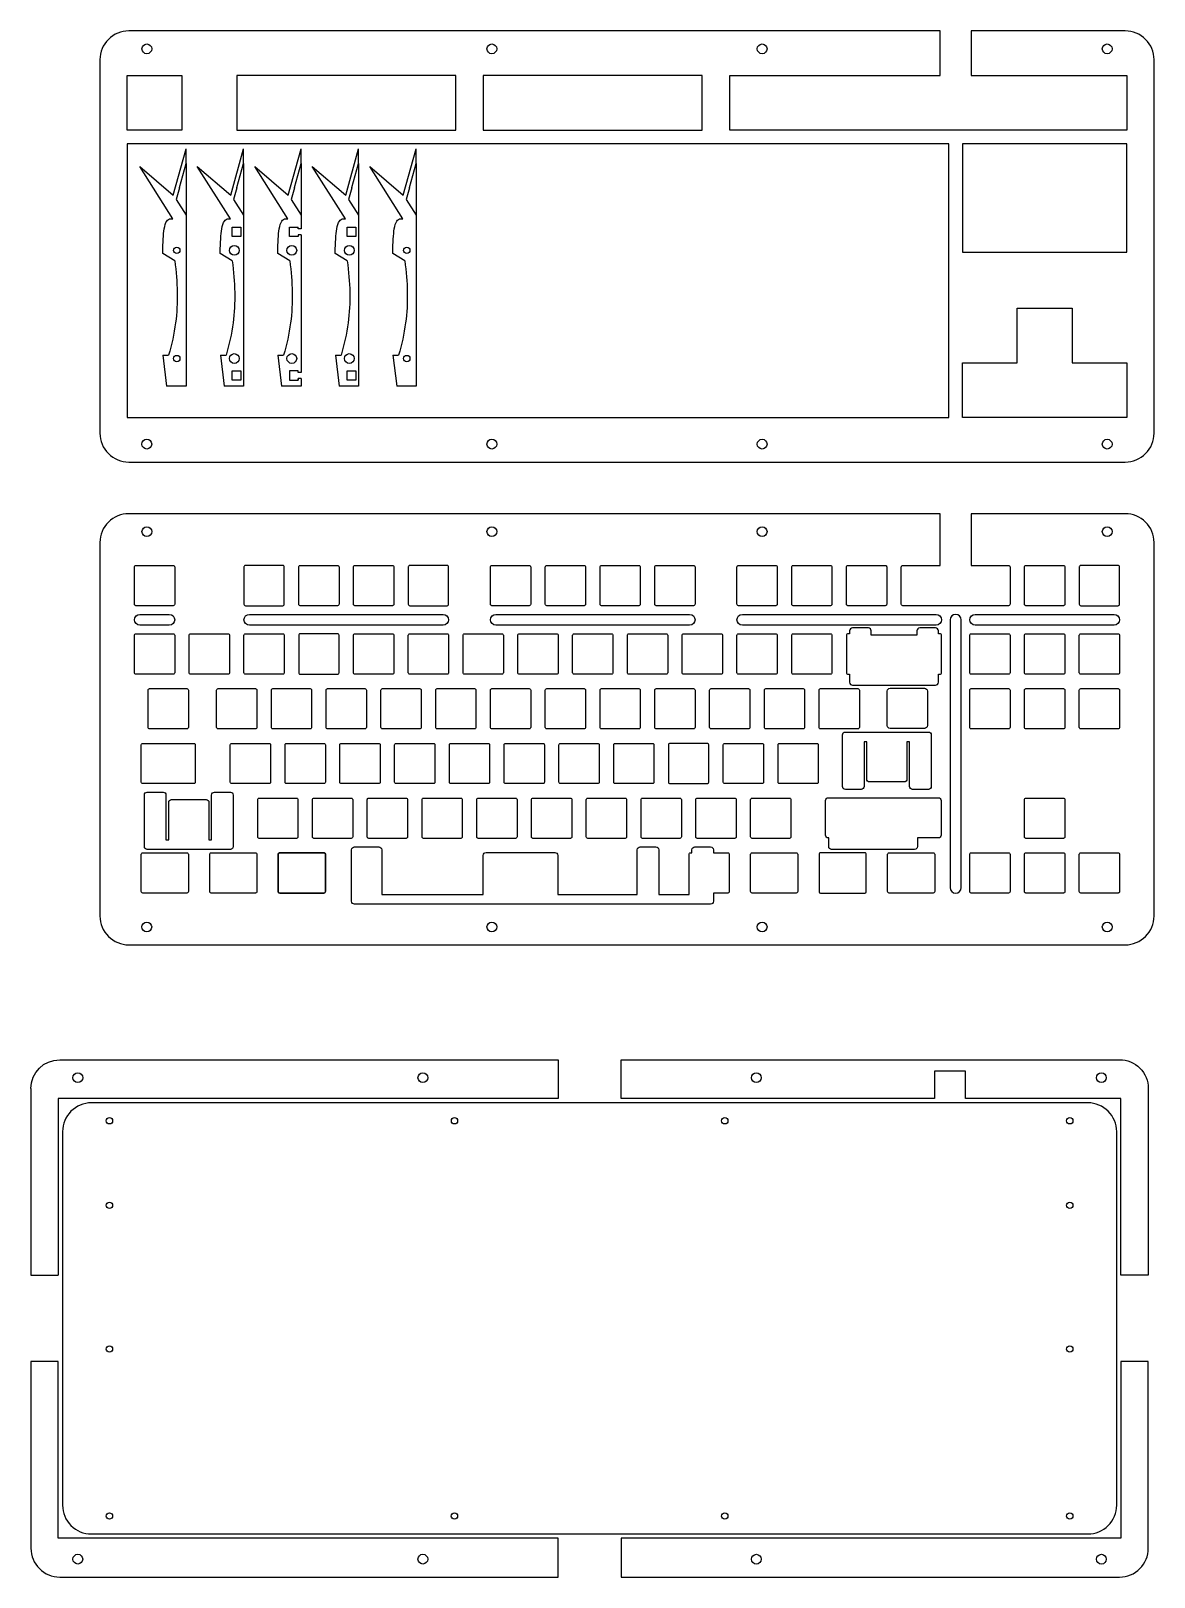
# Model space of a CAD drawing. Header units: millimetres. Extents: x -29 to 773, y -267 to 271.
# Drawn here: x -29 to 362, y -267 to 271 of the extents above; entities that cross this region are included whole.
import ezdxf

# ---------------------------------------------------------------- set-up
doc = ezdxf.new("R2010")
doc.units = ezdxf.units.MM
doc.layers.get('0').update_dxf_attribs({"linetype": 'CONTINUOUS'})

msp = doc.modelspace()

# ---------------------------------------------------------------- linework, layer by layer
for p, q in [((21.01, 213.87), (25.47, 229.96)), ((25.47, 224.91), (25.47, 229.96)), ((41.01, 213.87), (45.47, 229.96)), ((45.47, 224.91), (45.47, 229.96)), ((61.01, 213.87), (65.47, 229.96)), ((65.47, 224.91), (65.47, 229.96)), ((81.01, 213.87), (85.47, 229.96)), ((85.47, 224.91), (85.47, 229.96)), ((101.01, 213.87), (105.47, 229.96)), ((105.47, 224.91), (105.47, 229.96)), ((9.32, 223.82), (21.01, 213.87)), ((20.86, 205.63), (9.32, 223.82)), ((23.14, 216.51), (25.47, 224.91)), ((25.47, 224.91), (25.47, 206.9)), ((40.86, 205.63), (29.32, 223.82)), ((29.32, 223.82), (41.01, 213.87)), ((43.14, 216.51), (45.47, 224.91)), ((45.47, 224.91), (45.47, 206.9)), ((60.86, 205.63), (49.32, 223.82)), ((49.32, 223.82), (61.01, 213.87)), ((63.14, 216.51), (65.47, 224.91)), ((65.47, 224.91), (65.47, 206.9)), ((69.32, 223.82), (81.01, 213.87)), ((80.86, 205.63), (69.32, 223.82)), ((83.14, 216.51), (85.47, 224.91)), ((85.47, 224.91), (85.47, 206.9)), ((100.86, 205.63), (89.32, 223.82)), ((89.32, 223.82), (101.01, 213.87)), ((103.14, 216.51), (105.47, 224.91)), ((105.47, 224.91), (105.47, 206.9)), ((23.12, 216.43), (22, 212.38)), ((23.12, 216.43), (23.14, 216.51)), ((43.12, 216.43), (42, 212.38)), ((43.12, 216.43), (43.14, 216.51)), ((63.12, 216.43), (62, 212.38)), ((63.12, 216.43), (63.14, 216.51)), ((83.12, 216.43), (82, 212.38)), ((83.12, 216.43), (83.14, 216.51)), ((103.12, 216.43), (102, 212.38)), ((103.12, 216.43), (103.14, 216.51)), ((22, 212.38), (25.47, 206.9)), ((42, 212.38), (45.47, 206.9)), ((62, 212.38), (65.47, 206.9)), ((82, 212.38), (85.47, 206.9)), ((102, 212.38), (105.47, 206.9)), ((20.12, 205.64), (20.86, 205.63)), ((25.47, 206.9), (25.47, 202.08)), ((40.12, 205.64), (40.86, 205.63)), ((45.47, 206.9), (45.47, 202.08)), ((60.12, 205.64), (60.86, 205.63)), ((65.47, 206.9), (65.47, 202.08)), ((80.12, 205.64), (80.86, 205.63)), ((85.47, 206.9), (85.47, 202.08)), ((100.12, 205.64), (100.86, 205.63)), ((105.47, 206.9), (105.47, 202.08)), ((25.47, 202.08), (25.47, 200.08)), ((25.47, 200.08), (25.47, 152.08)), ((45.47, 202.08), (45.47, 200.08)), ((45.47, 200.08), (45.47, 152.08)), ((61.44, 202.68), (64.47, 202.68)), ((61.44, 199.48), (61.44, 202.68)), ((64.47, 199.48), (61.44, 199.48)), ((64.47, 202.08), (64.47, 202.68)), ((65.47, 202.08), (64.47, 202.08)), ((65.47, 200.08), (64.47, 200.08)), ((64.47, 200.08), (64.47, 199.48)), ((65.47, 200.08), (65.47, 152.08)), ((85.47, 202.08), (85.47, 200.08)), ((85.47, 200.08), (85.47, 152.08)), ((105.47, 202.08), (105.47, 200.08)), ((105.47, 200.08), (105.47, 152.08)), ((21.49, 190.99), (17.34, 193.57)), ((41.49, 190.99), (37.34, 193.57)), ((61.49, 190.99), (57.34, 193.57)), ((81.49, 190.99), (77.34, 193.57)), ((101.49, 190.99), (97.34, 193.57)), ((17.39, 158.11), (18.7, 147.38)), ((37.39, 158.11), (38.7, 147.38)), ((57.39, 158.11), (58.7, 147.38)), ((77.39, 158.11), (78.7, 147.38)), ((97.39, 158.11), (98.7, 147.38)), ((25.47, 152.08), (25.47, 150.08)), ((45.47, 152.08), (45.47, 150.08)), ((64.47, 152.68), (61.47, 152.68)), ((61.47, 152.68), (61.47, 149.48)), ((64.47, 152.08), (64.47, 152.68)), ((64.47, 152.08), (64.47, 152.68)), ((65.47, 152.08), (64.47, 152.08)), ((85.47, 152.08), (85.47, 150.08)), ((105.47, 152.08), (105.47, 150.08)), ((25.47, 147.39), (18.7, 147.39)), ((25.47, 150.08), (25.47, 147.39)), ((45.47, 147.39), (38.7, 147.39)), ((45.47, 150.08), (45.47, 147.39)), ((65.47, 147.39), (58.7, 147.39)), ((61.47, 149.48), (64.47, 149.48)), ((64.47, 150.08), (64.47, 149.48)), ((65.47, 150.08), (64.47, 150.08)), ((64.47, 149.48), (64.47, 150.08)), ((65.47, 150.08), (65.47, 147.39)), ((85.47, 147.39), (78.7, 147.39)), ((85.47, 150.08), (85.47, 147.39)), ((105.47, 147.39), (98.7, 147.39)), ((105.47, 150.08), (105.47, 147.39)), ((291.21, 66.08), (291.21, -27.12)), ((295.01, -27.12), (295.01, 66.08)), ((57.51, -28.52), (57.51, -15.52)), ((58.01, -15.02), (73.39, -15.02)), ((73.89, -15.52), (73.89, -28.52)), ((73.39, -29.02), (58.01, -29.02)), ((-18.5, -87.01), (154.81, -87.01)), ((154.81, -87.01), (154.81, -100.51)), ((-28.5, -97.01), (-28.5, -162.02)), ((-16.5, -100.51), (-19, -100.51)), ((-19, -100.51), (-19, -112.01)), ((154.81, -100.51), (-16.5, -100.51)), ((-19, -112.01), (-19, -162.02)), ((-28.5, -162.02), (-19, -162.02))]:
    msp.add_line(p, q)
for points in [[(271.67, 236.46), (233.58, 236.46), (214.53, 236.46), (214.53, 255.51), (233.58, 255.51), (271.67, 255.51), (287.7, 255.51), (287.7, 270.99), (5.5, 270.99, 0.414214), (-4.5, 260.99), (-4.5, 245.99), (-4.5, 130.98, 0.414214), (5.5, 120.98), (18.07, 120.98), (352.11, 120.98, 0.414214), (362.11, 130.98), (362.11, 260.99, 0.414214), (352.11, 270.99), (298.51, 270.99), (298.51, 255.51), (314.54, 255.51), (333.59, 255.51), (352.64, 255.51), (352.64, 236.46), (333.59, 236.46), (314.54, 236.46), (295.49, 236.46), (290.73, 236.46)], [(5.5, -47.02), (18.07, -47.02), (352.11, -47.02, 0.414214), (362.11, -37.02), (362.11, 92.99, 0.414214), (352.11, 102.99), (298.51, 102.99), (298.51, 84.99), (311.51, 84.99, -0.414214), (312.01, 84.49), (312.01, 71.49, -0.414214), (311.51, 70.99), (298.51, 70.99), (287.7, 70.99), (274.7, 70.99, -0.414214), (274.2, 71.49), (274.2, 84.49, -0.414214), (274.7, 84.99), (287.7, 84.99), (287.7, 102.99), (5.5, 102.99, 0.414214), (-4.5, 92.99), (-4.5, 77.99), (-4.5, -37.02, 0.414214)], [(21.5, 84.49), (21.5, 71.49, -0.414214), (21, 70.99), (8, 70.99, -0.414214), (7.5, 71.49), (7.5, 84.49, -0.414214), (8, 84.99), (21, 84.99, -0.414214)], [(59.6, 84.49, 0.414214), (59.1, 84.99), (46.1, 84.99, 0.414214), (45.6, 84.49), (45.6, 71.49, 0.414214), (46.1, 70.99), (59.1, 70.99, 0.414214), (59.6, 71.49)], [(78.65, 84.49), (78.65, 71.49, -0.414214), (78.15, 70.99), (65.15, 70.99, -0.414214), (64.65, 71.49), (64.65, 84.49, -0.414214), (65.15, 84.99), (78.15, 84.99, -0.414214)], [(84.2, 84.99), (97.2, 84.99, -0.414214), (97.7, 84.49), (97.7, 71.49, -0.414214), (97.2, 70.99), (84.2, 70.99, -0.414214), (83.7, 71.49), (83.7, 84.49, -0.414214)], [(116.75, 71.49), (116.75, 84.49, 0.414214), (116.25, 84.99), (103.25, 84.99, 0.414214), (102.75, 84.49), (102.75, 71.49, 0.414214), (103.25, 70.99), (116.25, 70.99, 0.414214)], [(145.32, 84.49), (145.32, 71.49, -0.414214), (144.82, 70.99), (131.82, 70.99, -0.414214), (131.32, 71.49), (131.32, 84.49, -0.414214), (131.82, 84.99), (144.82, 84.99, -0.414214)], [(150.88, 70.99, -0.414214), (150.38, 71.49), (150.38, 84.49, -0.414214), (150.88, 84.99), (163.87, 84.99, -0.414214), (164.38, 84.49), (164.38, 71.49, -0.414214), (163.87, 70.99)], [(182.92, 70.99), (169.93, 70.99, -0.414214), (169.43, 71.49), (169.43, 84.49, -0.414214), (169.93, 84.99), (182.92, 84.99, -0.414214), (183.43, 84.49), (183.43, 71.49, -0.414214)], [(188.47, 71.49), (188.47, 84.49, -0.414214), (188.98, 84.99), (201.98, 84.99, -0.414214), (202.48, 84.49), (202.48, 71.49, -0.414214), (201.98, 70.99), (188.98, 70.99, -0.414214)], [(230.55, 70.99), (217.55, 70.99, -0.414214), (217.05, 71.49), (217.05, 84.49, -0.414214), (217.55, 84.99), (230.55, 84.99, -0.414214), (231.05, 84.49), (231.05, 71.49, -0.414214)], [(250.1, 71.49, -0.414214), (249.6, 70.99), (236.6, 70.99, -0.414214), (236.1, 71.49), (236.1, 84.49, -0.414214), (236.6, 84.99), (249.6, 84.99, -0.414214), (250.1, 84.49)], [(255.15, 84.49, -0.414214), (255.65, 84.99), (268.65, 84.99, -0.414214), (269.15, 84.49), (269.15, 71.49, -0.414214), (268.65, 70.99), (255.65, 70.99, -0.414214), (255.15, 71.49)], [(331.06, 84.49), (331.06, 71.49, -0.414214), (330.56, 70.99), (317.56, 70.99, -0.414214), (317.06, 71.49), (317.06, 84.49, -0.414214), (317.56, 84.99), (330.56, 84.99, -0.414214)], [(349.61, 70.99, 0.414214), (350.11, 71.49), (350.11, 84.49, 0.414214), (349.61, 84.99), (336.61, 84.99, 0.414214), (336.11, 84.49), (336.11, 71.49, 0.414214), (336.61, 70.99)], [(19.6, 64.18), (9.4, 64.18, -1), (9.4, 67.98), (19.6, 67.98, -1)], [(114.85, 64.18), (47.5, 64.18, -1), (47.5, 67.98), (114.85, 67.98, -1)], [(133.22, 64.18, -1), (133.22, 67.98), (200.57, 67.98, -1), (200.57, 64.18)], [(286.3, 67.98, -1), (286.3, 64.18), (218.95, 64.18, -1), (218.95, 67.98)], [(348.21, 67.98, -1), (348.21, 64.18), (299.91, 64.18, -1), (299.91, 67.98)], [(7.5, 47.68), (7.5, 60.68, -0.414214), (8, 61.18), (21, 61.18, -0.414214), (21.5, 60.68), (21.5, 47.68, -0.414214), (21, 47.18), (8, 47.18, -0.414214)], [(26.55, 60.68, -0.414214), (27.05, 61.18), (40.05, 61.18, -0.414214), (40.55, 60.68), (40.55, 47.68, -0.414214), (40.05, 47.18), (27.05, 47.18, -0.414214), (26.55, 47.68)], [(45.6, 60.68, -0.414214), (46.1, 61.18), (59.1, 61.18, -0.414214), (59.6, 60.68), (59.6, 47.68, -0.414214), (59.1, 47.18), (46.1, 47.18, -0.414214), (45.6, 47.68)], [(78.65, 60.68, 0.414214), (78.15, 61.18), (65.15, 61.18, 0.414214), (64.65, 60.68), (64.65, 47.68, 0.414214), (65.15, 47.18), (78.15, 47.18, 0.414214), (78.65, 47.68)], [(97.2, 47.18), (84.2, 47.18, -0.414214), (83.7, 47.68), (83.7, 60.68, -0.414214), (84.2, 61.18), (97.2, 61.18, -0.414214), (97.7, 60.68), (97.7, 47.68, -0.414214)], [(102.75, 47.68), (102.75, 60.68, -0.414214), (103.25, 61.18), (116.25, 61.18, -0.414214), (116.75, 60.68), (116.75, 47.68, -0.414214), (116.25, 47.18), (103.25, 47.18, -0.414214)], [(122.3, 61.18), (135.3, 61.18, -0.414214), (135.8, 60.68), (135.8, 47.68, -0.414214), (135.3, 47.18), (122.3, 47.18, -0.414214), (121.8, 47.68), (121.8, 60.68, -0.414214)], [(141.35, 61.18), (154.35, 61.18, -0.414214), (154.85, 60.68), (154.85, 47.68, -0.414214), (154.35, 47.18), (141.35, 47.18, -0.414214), (140.85, 47.68), (140.85, 60.68, -0.414214)], [(160.4, 61.18), (173.4, 61.18, -0.414214), (173.9, 60.68), (173.9, 47.68, -0.414214), (173.4, 47.18), (160.4, 47.18, -0.414214), (159.9, 47.68), (159.9, 60.68, -0.414214)], [(192.95, 60.68), (192.95, 47.68, -0.414214), (192.45, 47.18), (179.45, 47.18, -0.414214), (178.95, 47.68), (178.95, 60.68, -0.414214), (179.45, 61.18), (192.45, 61.18, -0.414214)], [(212, 60.68), (212, 47.68, -0.414214), (211.5, 47.18), (198.5, 47.18, -0.414214), (198, 47.68), (198, 60.68, -0.414214), (198.5, 61.18), (211.5, 61.18, -0.414214)], [(230.55, 47.18), (217.55, 47.18, -0.414214), (217.05, 47.68), (217.05, 60.68, -0.414214), (217.55, 61.18), (230.55, 61.18, -0.414214), (231.05, 60.68), (231.05, 47.68, -0.414214)], [(236.6, 61.18), (249.6, 61.18, -0.414214), (250.1, 60.68), (250.1, 47.68, -0.414214), (249.6, 47.18), (236.6, 47.18, -0.414214), (236.1, 47.68), (236.1, 60.68, -0.414214)], [(257.24, 43.32), (286.12, 43.32, 0.414215), (287.12, 44.32), (287.12, 47.18), (287.7, 47.18, 0.414214), (288.2, 47.68), (288.2, 60.68, 0.414214), (287.7, 61.18), (287.12, 61.18), (287.12, 62.26, 0.414214), (286.12, 63.26), (280.62, 63.26, 0.414214), (279.62, 62.26), (279.62, 60.68), (277.68, 60.68), (265.68, 60.68), (263.74, 60.68), (263.74, 62.26, 0.414284), (262.74, 63.26), (257.24, 63.26, 0.414214), (256.24, 62.26), (256.24, 61.18), (255.65, 61.18, 0.414214), (255.15, 60.68), (255.15, 47.68, 0.414214), (255.65, 47.18), (256.24, 47.18), (256.24, 44.32, 0.414214)], [(312.01, 60.68), (312.01, 47.68, -0.414214), (311.51, 47.18), (298.51, 47.18, -0.414214), (298.01, 47.68), (298.01, 60.68, -0.414214), (298.51, 61.18), (311.51, 61.18, -0.414214)], [(330.56, 47.18), (317.56, 47.18, -0.414214), (317.06, 47.68), (317.06, 60.68, -0.414214), (317.56, 61.18), (330.56, 61.18, -0.414214), (331.06, 60.68), (331.06, 47.68, -0.414214)], [(336.61, 47.18, -0.414214), (336.11, 47.68), (336.11, 60.68, -0.414214), (336.61, 61.18), (349.61, 61.18, -0.414214), (350.11, 60.68), (350.11, 47.68, -0.414214), (349.61, 47.18)], [(25.76, 42.13, -0.414214), (26.26, 41.63), (26.26, 28.63, -0.414214), (25.76, 28.13), (12.76, 28.13, -0.414214), (12.26, 28.63), (12.26, 41.63, -0.414214), (12.76, 42.13)], [(36.57, 28.13, -0.414214), (36.07, 28.63), (36.07, 41.63, -0.414214), (36.57, 42.13), (49.57, 42.13, -0.414214), (50.07, 41.63), (50.07, 28.63, -0.414214), (49.57, 28.13)], [(69.12, 28.63, -0.414214), (68.62, 28.13), (55.62, 28.13, -0.414214), (55.12, 28.63), (55.12, 41.63, -0.414214), (55.62, 42.13), (68.62, 42.13, -0.414214), (69.12, 41.63)], [(74.67, 42.13), (87.67, 42.13, -0.414214), (88.17, 41.63), (88.17, 28.63, -0.414214), (87.67, 28.13), (74.67, 28.13, -0.414214), (74.17, 28.63), (74.17, 41.63, -0.414214)], [(93.72, 28.13, -0.414214), (93.22, 28.63), (93.22, 41.63, -0.414214), (93.72, 42.13), (106.72, 42.13, -0.414214), (107.22, 41.63), (107.22, 28.63, -0.414214), (106.72, 28.13)], [(126.28, 41.63), (126.28, 28.63, -0.414214), (125.78, 28.13), (112.78, 28.13, -0.414214), (112.27, 28.63), (112.27, 41.63, -0.414214), (112.78, 42.13), (125.78, 42.13, -0.414214)], [(145.32, 41.63), (145.32, 28.63, -0.414214), (144.82, 28.13), (131.82, 28.13, -0.414214), (131.32, 28.63), (131.32, 41.63, -0.414214), (131.82, 42.13), (144.82, 42.13, -0.414214)], [(163.87, 28.13), (150.88, 28.13, -0.414214), (150.38, 28.63), (150.38, 41.63, -0.414214), (150.88, 42.13), (163.87, 42.13, -0.414214), (164.38, 41.63), (164.38, 28.63, -0.414214)], [(182.92, 42.13, -0.414214), (183.43, 41.63), (183.43, 28.63, -0.414214), (182.92, 28.13), (169.93, 28.13, -0.414214), (169.43, 28.63), (169.43, 41.63, -0.414214), (169.93, 42.13)], [(188.98, 42.13), (201.98, 42.13, -0.414214), (202.48, 41.63), (202.48, 28.63, -0.414214), (201.98, 28.13), (188.98, 28.13, -0.414214), (188.47, 28.63), (188.47, 41.63, -0.414214)], [(207.53, 41.63, -0.414214), (208.03, 42.13), (221.03, 42.13, -0.414214), (221.53, 41.63), (221.53, 28.63, -0.414214), (221.03, 28.13), (208.03, 28.13, -0.414214), (207.53, 28.63)], [(240.07, 42.13, -0.414214), (240.58, 41.63), (240.58, 28.63, -0.414214), (240.07, 28.13), (227.08, 28.13, -0.414214), (226.57, 28.63), (226.57, 41.63, -0.414214), (227.08, 42.13)], [(245.62, 41.63, -0.414214), (246.12, 42.13), (259.12, 42.13, -0.414214), (259.62, 41.63), (259.62, 28.63, -0.414214), (259.12, 28.13), (246.12, 28.13, -0.414214), (245.62, 28.63)], [(270.29, 28.27, -0.414214), (269.29, 29.27), (269.29, 41.27, -0.414214), (270.29, 42.27), (282.29, 42.27, -0.414214), (283.29, 41.27), (283.29, 29.27, -0.414214), (282.29, 28.27)], [(298.01, 41.63, -0.414214), (298.51, 42.13), (311.51, 42.13, -0.414214), (312.01, 41.63), (312.01, 28.63, -0.414214), (311.51, 28.13), (298.51, 28.13, -0.414214), (298.01, 28.63)], [(331.06, 28.63, -0.414214), (330.56, 28.13), (317.56, 28.13, -0.414214), (317.06, 28.63), (317.06, 41.63, -0.414214), (317.56, 42.13), (330.56, 42.13, -0.414214), (331.06, 41.63)], [(336.61, 28.13, -0.414214), (336.11, 28.63), (336.11, 41.63, -0.414214), (336.61, 42.13), (349.61, 42.13, -0.414214), (350.11, 41.63), (350.11, 28.63, -0.414214), (349.61, 28.13)], [(261.24, 8.08, -0.414214), (260.24, 7.08), (254.74, 7.08, -0.414214), (253.74, 8.08), (253.74, 26.02, -0.414215), (254.74, 27.02), (283.61, 27.02, -0.414214), (284.61, 26.02), (284.61, 8.08, -0.414214), (283.61, 7.08), (278.11, 7.08, -0.414284), (277.11, 8.08), (277.11, 23.66), (276.18, 23.66), (276.18, 10.66, -0.414214), (275.18, 9.66), (263.18, 9.66, -0.414214), (262.18, 10.66), (262.18, 23.66), (261.24, 23.66)], [(28.64, 22.58), (28.64, 9.58, -0.414214), (28.14, 9.08), (10.38, 9.08, -0.414214), (9.88, 9.58), (9.88, 22.58, -0.414214), (10.38, 23.08), (28.14, 23.08, -0.414214)], [(54.34, 23.08, -0.414214), (54.84, 22.58), (54.84, 9.58, -0.414214), (54.34, 9.08), (41.34, 9.08, -0.414214), (40.84, 9.58), (40.84, 22.58, -0.414214), (41.34, 23.08)], [(60.39, 9.08, -0.414214), (59.89, 9.58), (59.89, 22.58, -0.414214), (60.39, 23.08), (73.39, 23.08, -0.414214), (73.89, 22.58), (73.89, 9.58, -0.414214), (73.39, 9.08)], [(92.94, 22.58), (92.94, 9.58, -0.414214), (92.44, 9.08), (79.44, 9.08, -0.414214), (78.94, 9.58), (78.94, 22.58, -0.414214), (79.44, 23.08), (92.44, 23.08, -0.414214)], [(98.49, 9.08, -0.414214), (97.99, 9.58), (97.99, 22.58, -0.414214), (98.49, 23.08), (111.49, 23.08, -0.414214), (111.99, 22.58), (111.99, 9.58, -0.414214), (111.49, 9.08)], [(117.04, 9.58), (117.04, 22.58, -0.414214), (117.54, 23.08), (130.54, 23.08, -0.414214), (131.04, 22.58), (131.04, 9.58, -0.414214), (130.54, 9.08), (117.54, 9.08, -0.414214)], [(136.59, 23.08), (149.59, 23.08, -0.414214), (150.09, 22.58), (150.09, 9.58, -0.414214), (149.59, 9.08), (136.59, 9.08, -0.414214), (136.09, 9.58), (136.09, 22.58, -0.414214)], [(155.14, 9.58), (155.14, 22.58, -0.414214), (155.64, 23.08), (168.64, 23.08, -0.414214), (169.14, 22.58), (169.14, 9.58, -0.414214), (168.64, 9.08), (155.64, 9.08, -0.414214)], [(188.19, 22.58), (188.19, 9.58, -0.414214), (187.69, 9.08), (174.69, 9.08, -0.414214), (174.19, 9.58), (174.19, 22.58, -0.414214), (174.69, 23.08), (187.69, 23.08, -0.414214)], [(193.74, 23.08, 0.414214), (193.24, 22.58), (193.24, 9.58, 0.414214), (193.74, 9.08), (206.74, 9.08, 0.414214), (207.24, 9.58), (207.24, 22.58, 0.414214), (206.74, 23.08)], [(212.79, 23.08), (225.79, 23.08, -0.414214), (226.29, 22.58), (226.29, 9.58, -0.414214), (225.79, 9.08), (212.79, 9.08, -0.414214), (212.29, 9.58), (212.29, 22.58, -0.414214)], [(245.34, 9.58, -0.414214), (244.84, 9.08), (231.84, 9.08, -0.414214), (231.34, 9.58), (231.34, 22.58, -0.414214), (231.84, 23.08), (244.84, 23.08, -0.414214), (245.34, 22.58)], [(18.47, -10.47), (19.41, -10.47), (19.41, 2.53, -0.414214), (20.41, 3.53), (32.41, 3.53, -0.414214), (33.41, 2.53), (33.41, -10.47), (34.35, -10.47), (34.35, 5.11, -0.414214), (35.35, 6.11), (40.85, 6.11, -0.414214), (41.85, 5.11), (41.85, -12.83, -0.414215), (40.85, -13.83), (11.97, -13.83, -0.414214), (10.97, -12.83), (10.97, 5.11, -0.414214), (11.97, 6.11), (17.47, 6.11, -0.414284), (18.47, 5.11)], [(50.86, -9.97, -0.414214), (50.36, -9.47), (50.36, 3.53, -0.414214), (50.86, 4.03), (63.86, 4.03, -0.414214), (64.36, 3.53), (64.36, -9.47, -0.414214), (63.86, -9.97)], [(82.91, 4.03, -0.414214), (83.41, 3.53), (83.41, -9.47, -0.414214), (82.91, -9.97), (69.91, -9.97, -0.414214), (69.41, -9.47), (69.41, 3.53, -0.414214), (69.91, 4.03)], [(88.96, 4.03), (101.96, 4.03, -0.414214), (102.46, 3.53), (102.46, -9.47, -0.414214), (101.96, -9.97), (88.96, -9.97, -0.414214), (88.46, -9.47), (88.46, 3.53, -0.414214)], [(107.51, -9.47), (107.51, 3.53, -0.414214), (108.01, 4.03), (121.01, 4.03, -0.414214), (121.51, 3.53), (121.51, -9.47, -0.414214), (121.01, -9.97), (108.01, -9.97, -0.414214)], [(127.06, -9.97, -0.414214), (126.56, -9.47), (126.56, 3.53, -0.414214), (127.06, 4.03), (140.06, 4.03, -0.414214), (140.56, 3.53), (140.56, -9.47, -0.414214), (140.06, -9.97)], [(159.61, 3.53), (159.61, -9.47, -0.414214), (159.11, -9.97), (146.11, -9.97, -0.414214), (145.61, -9.47), (145.61, 3.53, -0.414214), (146.11, 4.03), (159.11, 4.03, -0.414214)], [(178.66, -9.47, -0.414214), (178.16, -9.97), (165.16, -9.97, -0.414214), (164.66, -9.47), (164.66, 3.53, -0.414214), (165.16, 4.03), (178.16, 4.03, -0.414214), (178.66, 3.53)], [(197.21, -9.97), (184.21, -9.97, -0.414214), (183.71, -9.47), (183.71, 3.53, -0.414214), (184.21, 4.03), (197.21, 4.03, -0.414214), (197.71, 3.53), (197.71, -9.47, -0.414214)], [(202.76, 3.53, -0.414214), (203.26, 4.03), (216.26, 4.03, -0.414214), (216.76, 3.53), (216.76, -9.47, -0.414214), (216.26, -9.97), (203.26, -9.97, -0.414214), (202.76, -9.47)], [(221.81, 3.53, -0.414214), (222.31, 4.03), (235.31, 4.03, -0.414214), (235.81, 3.53), (235.81, -9.47, -0.414214), (235.31, -9.97), (222.31, -9.97, -0.414214), (221.81, -9.47)], [(287.05, 4.17, -0.415009), (288.05, 3.17), (288.05, -8.83, -0.415009), (287.05, -9.83), (279.82, -9.83), (279.82, -12.83, -0.414002), (278.82, -13.83), (273.82, -13.83), (254.95, -13.83), (249.95, -13.83, -0.413971), (248.95, -12.83), (248.95, -9.83), (248.86, -9.83, -0.414001), (247.86, -8.83), (247.86, 3.17, -0.414001), (248.86, 4.17), (273.82, 4.17)], [(331.06, -9.47, -0.414214), (330.56, -9.97), (317.56, -9.97, -0.414214), (317.06, -9.47), (317.06, 3.53, -0.414214), (317.56, 4.03), (330.56, 4.03, -0.414214), (331.06, 3.53)], [(25.76, -15.02, -0.414214), (26.26, -15.52), (26.26, -28.52, -0.414214), (25.76, -29.02), (10.38, -29.02, -0.414214), (9.88, -28.52), (9.88, -15.52, -0.414214), (10.38, -15.02)], [(49.57, -15.02, -0.414214), (50.07, -15.52), (50.07, -28.52, -0.414214), (49.57, -29.02), (34.19, -29.02, -0.414214), (33.69, -28.52), (33.69, -15.52, -0.414214), (34.19, -15.02)], [(73.89, -28.52), (73.89, -15.52, 0.414214), (73.39, -15.02), (58.01, -15.02, 0.414214), (57.51, -15.52), (57.51, -28.52, 0.414214), (58.01, -29.02), (73.39, -29.02, 0.414214)], [(128.8, -15.88, -0.414214), (129.8, -14.88), (153.7, -14.88, -0.414214), (154.7, -15.88), (154.7, -29.52), (182.39, -29.52), (182.39, -13.94, -0.414214), (183.39, -12.94), (188.89, -12.94, -0.414214), (189.89, -13.94), (189.89, -29.52), (200.38, -29.52), (200.38, -15.52, -0.414214), (200.88, -15.02), (201.39, -15.02), (201.39, -13.94, -0.414214), (202.39, -12.94), (207.89, -12.94, -0.414214), (208.89, -13.94), (208.89, -15.02), (213.88, -15.02, -0.414214), (214.38, -15.52), (214.38, -28.52, -0.414214), (213.88, -29.02), (208.89, -29.02), (208.89, -31.88, -0.414214), (207.89, -32.88), (84.01, -32.88, -0.414214), (83.01, -31.88), (83.01, -13.94, -0.414214), (84.01, -12.94), (92.51, -12.94, -0.414284), (93.51, -13.94), (93.51, -29.52), (128.8, -29.52), (128.8, -27.9)], [(238.19, -28.52, -0.414214), (237.69, -29.02), (222.31, -29.02, -0.414214), (221.81, -28.52), (221.81, -15.52, -0.414214), (222.31, -15.02), (237.69, -15.02, -0.414214), (238.19, -15.52)], [(261.51, -29.02, 0.414214), (262.01, -28.52), (262.01, -15.52, 0.414214), (261.51, -15.02), (246.12, -15.02, 0.414214), (245.62, -15.52), (245.62, -28.52, 0.414214), (246.12, -29.02)], [(285.32, -29.02), (269.94, -29.02, -0.414214), (269.44, -28.52), (269.44, -15.52, -0.414214), (269.94, -15.02), (285.32, -15.02, -0.414214), (285.82, -15.52), (285.82, -28.52, -0.414214)], [(298.51, -29.02, -0.414214), (298.01, -28.52), (298.01, -15.52, -0.414214), (298.51, -15.02), (311.51, -15.02, -0.414214), (312.01, -15.52), (312.01, -28.52, -0.414214), (311.51, -29.02)], [(331.06, -28.52, -0.414214), (330.56, -29.02), (317.56, -29.02, -0.414214), (317.06, -28.52), (317.06, -15.52, -0.414214), (317.56, -15.02), (330.56, -15.02, -0.414214), (331.06, -15.52)], [(336.61, -15.02), (349.61, -15.02, -0.414214), (350.11, -15.52), (350.11, -28.52, -0.414214), (349.61, -29.02), (336.61, -29.02, -0.414214), (336.11, -28.52), (336.11, -15.52, -0.414214)], [(176.81, -100.51), (176.81, -87.01), (350.11, -87.01, -0.414214), (360.11, -97.01), (360.11, -162.02), (350.61, -162.02), (350.61, -100.51), (348.11, -100.51), (296.51, -100.51), (296.51, -91.4), (296.51, -91.01), (291.37, -91.01), (285.7, -91.01), (285.7, -91.4), (285.7, -100.51)], [(285.51, -102.01), (-7.5, -102.01, 0.414214), (-17.5, -112.01), (-17.5, -127.01), (-17.5, -242.02, 0.414214), (-7.5, -252.02), (5.07, -252.02), (339.11, -252.02, 0.414214), (349.11, -242.02), (349.11, -112.01, 0.414214), (339.11, -102.01)], [(-28.5, -257.02, 0.414214), (-18.5, -267.02), (154.81, -267.02), (154.81, -253.52), (-5.93, -253.52), (-16.5, -253.52), (-19, -253.52), (-19, -192.02), (-28.5, -192.02)], [(350.11, -267.02, 0.414214), (360.11, -257.02), (360.11, -192.02), (350.61, -192.02), (350.61, -253.52), (348.11, -253.52), (176.81, -253.52), (176.81, -267.02)]]:
    msp.add_lwpolyline(points, format="xyb", close=True)
for points in [[(4.97, 255.51), (24.02, 255.51), (24.02, 236.46), (4.97, 236.46)], [(119.28, 236.46), (119.28, 255.51), (100.23, 255.51), (62.12, 255.51), (43.07, 255.51), (43.07, 236.46), (62.12, 236.46), (100.23, 236.46)], [(147.85, 236.46), (185.95, 236.46), (205, 236.46), (205, 255.51), (185.95, 255.51), (147.85, 255.51), (128.8, 255.51), (128.8, 236.46)], [(4.97, 136.45), (7.36, 136.45), (26.41, 136.45), (269.29, 136.45), (288.34, 136.45), (290.73, 136.45), (290.73, 212.65), (290.73, 231.7), (271.67, 231.7), (24.02, 231.7), (4.97, 231.7), (4.97, 212.65)], [(295.49, 231.7), (295.49, 212.65), (295.49, 194), (352.64, 194), (352.64, 231.7)], [(41.44, 202.68), (44.47, 202.68), (44.47, 202.08), (44.47, 200.08), (44.47, 199.48), (41.44, 199.48)], [(81.44, 202.68), (84.47, 202.68), (84.47, 202.08), (84.47, 200.08), (84.47, 199.48), (81.44, 199.48)], [(333.59, 174.55), (333.59, 155.5), (352.64, 155.5), (352.64, 136.45), (333.59, 136.45), (314.54, 136.45), (295.49, 136.45), (295.49, 155.5), (314.54, 155.5), (314.54, 174.55)], [(41.44, 152.68), (44.47, 152.68), (44.47, 152.08), (44.47, 150.08), (44.47, 149.48), (41.44, 149.48)], [(84.47, 150.08), (84.47, 149.48), (81.44, 149.48), (81.44, 152.68), (84.47, 152.68), (84.47, 152.08)]]:
    msp.add_lwpolyline(points, close=True)
for centre, radius in [((11.81, 264.75), 1.7), ((131.81, 264.75), 1.7), ((225.81, 264.75), 1.7), ((345.81, 264.75), 1.7), ((22.23, 194.62), 1.1), ((42.23, 194.62), 1.7), ((62.23, 194.62), 1.7), ((82.23, 194.62), 1.7), ((102.23, 194.62), 1.1), ((22.23, 156.99), 1.1), ((42.23, 156.99), 1.7), ((62.23, 156.99), 1.7), ((82.23, 156.99), 1.7), ((102.23, 156.99), 1.1), ((11.8, 127.21), 1.7), ((131.8, 127.21), 1.7), ((225.81, 127.2), 1.7), ((345.81, 127.2), 1.7), ((11.81, 96.75), 1.7), ((131.81, 96.75), 1.7), ((225.81, 96.75), 1.7), ((345.81, 96.75), 1.7), ((11.8, -40.79), 1.7), ((131.8, -40.79), 1.7), ((225.81, -40.8), 1.7), ((345.81, -40.8), 1.7), ((-12.19, -93.25), 1.7), ((107.81, -93.25), 1.7), ((223.81, -93.25), 1.7), ((343.81, -93.25), 1.7), ((-1.19, -108.25), 1.1), ((118.81, -108.25), 1.1), ((212.81, -108.25), 1.1), ((332.81, -108.25), 1.1), ((-1.19, -137.66), 1.1), ((332.81, -137.66), 1.1), ((-1.19, -187.66), 1.1), ((332.81, -187.66), 1.1), ((-1.2, -245.79), 1.1), ((118.8, -245.79), 1.1), ((212.81, -245.8), 1.1), ((332.81, -245.8), 1.1), ((-12.2, -260.79), 1.7), ((107.8, -260.79), 1.7), ((223.81, -260.8), 1.7), ((343.81, -260.8), 1.7)]:
    msp.add_circle(centre, radius)
for centre, start, end in [((293.11, 66.08), 0, 180), ((293.11, -27.12), 180, 270), ((293.11, -27.12), -89.9991, 0)]:
    msp.add_arc(centre, 1.9, start, end)
at = {"extrusion": (0, 0, -1)}
for centre, radius, start, end in [((-58.01, -15.52), 0.5, 0, 90), ((-73.39, -15.52), 0.5, 90, 180), ((-58.01, -28.52), 0.5, -90, 0), ((-73.39, -28.52), 0.5, 180, 270), ((18.5, -97.01), 10, 0, 90)]:
    msp.add_arc(centre, radius, start, end, dxfattribs=at)
for points, knots in [([(17.34, 193.57), (17.34, 193.71), (17.34, 193.85), (17.34, 194), (17.39, 197.32), (17.54, 200.12), (17.87, 202.12), (18.07, 203.31), (18.32, 204.2), (18.78, 204.84), (19.08, 205.27), (19.56, 205.61), (20.1, 205.64), (20.11, 205.64), (20.11, 205.64), (20.12, 205.64)], [-0.021358, -0.021358, -0.021358, -0.021358, 0, 0, 0, 0.5, 0.5, 0.5, 0.79816, 0.79816, 0.79816, 1, 1, 1, 1.005099, 1.005099, 1.005099, 1.005099]), ([(37.34, 193.57), (37.34, 193.71), (37.34, 193.85), (37.34, 194), (37.39, 197.32), (37.54, 200.12), (37.87, 202.12), (38.07, 203.31), (38.32, 204.2), (38.78, 204.84), (39.08, 205.27), (39.56, 205.61), (40.1, 205.64), (40.11, 205.64), (40.11, 205.64), (40.12, 205.64)], [-0.021358, -0.021358, -0.021358, -0.021358, 0, 0, 0, 0.5, 0.5, 0.5, 0.79816, 0.79816, 0.79816, 1, 1, 1, 1.005099, 1.005099, 1.005099, 1.005099]), ([(57.34, 193.57), (57.34, 193.71), (57.34, 193.85), (57.34, 194), (57.39, 197.32), (57.54, 200.12), (57.87, 202.12), (58.07, 203.31), (58.32, 204.2), (58.78, 204.84), (59.08, 205.27), (59.56, 205.61), (60.1, 205.64), (60.11, 205.64), (60.11, 205.64), (60.12, 205.64)], [-0.021358, -0.021358, -0.021358, -0.021358, 0, 0, 0, 0.5, 0.5, 0.5, 0.79816, 0.79816, 0.79816, 1, 1, 1, 1.005099, 1.005099, 1.005099, 1.005099]), ([(77.34, 193.57), (77.34, 193.71), (77.34, 193.85), (77.34, 194), (77.39, 197.32), (77.54, 200.12), (77.87, 202.12), (78.07, 203.31), (78.32, 204.2), (78.78, 204.84), (79.08, 205.27), (79.56, 205.61), (80.1, 205.64), (80.11, 205.64), (80.11, 205.64), (80.12, 205.64)], [-0.021358, -0.021358, -0.021358, -0.021358, 0, 0, 0, 0.5, 0.5, 0.5, 0.79816, 0.79816, 0.79816, 1, 1, 1, 1.005099, 1.005099, 1.005099, 1.005099]), ([(97.34, 193.57), (97.34, 193.71), (97.34, 193.85), (97.34, 194), (97.39, 197.32), (97.54, 200.12), (97.87, 202.12), (98.07, 203.31), (98.32, 204.2), (98.78, 204.84), (99.08, 205.27), (99.56, 205.61), (100.1, 205.64), (100.11, 205.64), (100.11, 205.64), (100.12, 205.64)], [-0.021358, -0.021358, -0.021358, -0.021358, 0, 0, 0, 0.5, 0.5, 0.5, 0.79816, 0.79816, 0.79816, 1, 1, 1, 1.005099, 1.005099, 1.005099, 1.005099]), ([(21.49, 190.99), (22.53, 183.58), (22.74, 176.36), (21.8, 169.4), (21.29, 165.58), (20.46, 161.82), (19.38, 158.11)], [0.0097319, 0.0097319, 0.0097319, 0.0097319, 0.6372314, 0.6372314, 0.6372314, 0.9813649, 0.9813649, 0.9813649, 0.9813649]), ([(41.49, 190.99), (42.53, 183.58), (42.74, 176.36), (41.8, 169.4), (41.29, 165.58), (40.46, 161.82), (39.38, 158.11)], [0.0097319, 0.0097319, 0.0097319, 0.0097319, 0.6372314, 0.6372314, 0.6372314, 0.9813649, 0.9813649, 0.9813649, 0.9813649]), ([(61.49, 190.99), (62.53, 183.58), (62.74, 176.36), (61.8, 169.4), (61.29, 165.58), (60.46, 161.82), (59.38, 158.11)], [0.0097319, 0.0097319, 0.0097319, 0.0097319, 0.6372314, 0.6372314, 0.6372314, 0.9813649, 0.9813649, 0.9813649, 0.9813649]), ([(81.49, 190.99), (82.53, 183.58), (82.74, 176.36), (81.8, 169.4), (81.29, 165.58), (80.46, 161.82), (79.38, 158.11)], [0.0097319, 0.0097319, 0.0097319, 0.0097319, 0.6372314, 0.6372314, 0.6372314, 0.9813649, 0.9813649, 0.9813649, 0.9813649]), ([(101.49, 190.99), (102.53, 183.58), (102.74, 176.36), (101.8, 169.4), (101.29, 165.58), (100.46, 161.82), (99.38, 158.11)], [0.0097319, 0.0097319, 0.0097319, 0.0097319, 0.6372314, 0.6372314, 0.6372314, 0.9813649, 0.9813649, 0.9813649, 0.9813649]), ([(17.39, 158.11), (17.48, 158.12), (17.57, 158.13), (17.66, 158.14), (18.17, 158.19), (18.74, 158.17), (19.38, 158.11)], [0.6017423, 0.6017423, 0.6017423, 0.6017423, 0.6492897, 0.6492897, 0.6492897, 0.9142265, 0.9142265, 0.9142265, 0.9142265]), ([(37.39, 158.11), (37.48, 158.12), (37.57, 158.13), (37.66, 158.14), (38.17, 158.19), (38.74, 158.17), (39.38, 158.11)], [0.6017423, 0.6017423, 0.6017423, 0.6017423, 0.6492897, 0.6492897, 0.6492897, 0.9142265, 0.9142265, 0.9142265, 0.9142265]), ([(57.39, 158.11), (57.48, 158.12), (57.57, 158.13), (57.66, 158.14), (58.17, 158.19), (58.74, 158.17), (59.38, 158.11)], [0.6017423, 0.6017423, 0.6017423, 0.6017423, 0.6492897, 0.6492897, 0.6492897, 0.9142265, 0.9142265, 0.9142265, 0.9142265]), ([(77.39, 158.11), (77.48, 158.12), (77.57, 158.13), (77.66, 158.14), (78.17, 158.19), (78.74, 158.17), (79.38, 158.11)], [0.6017423, 0.6017423, 0.6017423, 0.6017423, 0.6492897, 0.6492897, 0.6492897, 0.9142265, 0.9142265, 0.9142265, 0.9142265]), ([(97.39, 158.11), (97.48, 158.12), (97.57, 158.13), (97.66, 158.14), (98.17, 158.19), (98.74, 158.17), (99.38, 158.11)], [0.6017423, 0.6017423, 0.6017423, 0.6017423, 0.6492897, 0.6492897, 0.6492897, 0.9142265, 0.9142265, 0.9142265, 0.9142265])]:
    msp.add_open_spline(points, degree=3, knots=knots)

doc.saveas('drawing.dxf')
